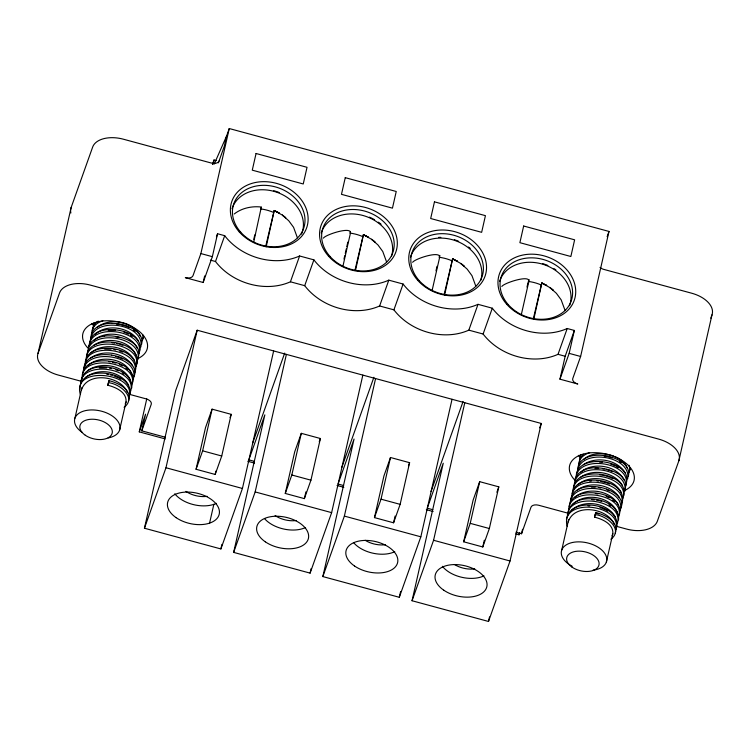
<?xml version="1.0" encoding="UTF-8"?>
<svg xmlns="http://www.w3.org/2000/svg" width="750" height="750" viewBox="0 0 750 750"><rect width="100%" height="100%" fill="white"/><g stroke="black" fill="none" stroke-linecap="round" stroke-linejoin="round"><path stroke-width="1.12" d="M501.834 286.5C503.4 283.116 532.275 273.6 528.647 282.319L521.297 314.738M87.609 351.872C90.675 328.35 142.547 336.619 138.066 359.334M574.397 483.787C577.453 460.266 629.325 468.534 624.853 491.25M80.606 383.644C81.628 359.222 137.672 368.203 130.641 391.275M567.422 514.65C570 491.391 624.272 500.372 617.419 523.191M82.406 374.531C85.069 351.075 139.753 360.197 132.441 382.978M569.184 506.447C571.847 482.991 626.541 492.112 619.228 514.894M580.069 458.381L580.444 455.709M86.259 358.228C87.966 334.181 144.028 343.481 136.116 366.572M573.038 490.144C574.744 466.097 630.806 475.397 622.894 498.488M93.863 322.931L93.834 325.631M580.65 454.847L580.622 457.547M566.438 519.375C569.653 495.75 620.072 503.484 616.912 526.397M83.391 370.959C85.359 346.706 140.606 355.613 133.322 378.938M119.559 430.238L126.047 401.887C126.919 392.156 115.659 387.169 107.766 385.238L108.994 380.644C117.816 382.809 132 389.297 128.728 400.556M570.169 502.875C572.147 478.622 627.394 487.528 620.109 510.853M606.337 562.153L612.834 533.803C613.706 524.072 602.447 519.084 594.544 517.153L595.781 512.559C604.8 514.669 619.519 521.728 615.244 533.203M91.922 332.822C91.753 326.616 97.491 322.397 102.872 320.766M578.709 464.738C578.531 458.531 584.269 454.312 589.65 452.681M89.053 345.544C91.819 321.956 145.406 330.6 139.162 353.512M575.831 477.459C578.606 453.872 632.184 462.516 625.941 485.428M83.859 368.1C85.444 355.322 101.494 353.466 111.731 355.106M570.637 500.016C572.222 487.238 588.272 485.381 598.519 487.022A24.084 14.044 9.3 0 1 606.6 489.159M85.331 361.641C89.053 338.897 140.981 347.259 135.488 370.106M572.109 493.556C575.841 470.812 627.759 479.175 622.266 502.022M86.728 355.172C90.375 332.625 143.203 341.438 136.828 363.984M573.506 487.087C577.163 464.541 629.991 473.353 623.606 495.9M81.422 390.066C87.375 370.978 120.919 375.853 127.519 392.503M568.209 521.981C574.163 502.894 607.697 507.769 614.306 524.419M143.625 335.991L142.997 338.231M630.413 467.906L629.784 470.147M93.666 323.794L93.375 327.853M74.953 418.153L81.853 387.647M561.741 550.069L568.641 519.562M81.928 381.469L58.256 375.056A26.447 15.581 12.8 0 1 38.025 353.4L71.128 207.534L92.663 147.056A26.447 15.581 12.8 0 1 123.403 139.209L211.331 163.041A6.609 3.9 12.8 0 0 219.009 161.081M107.766 385.238L108.994 380.644M165.262 438.919L139.275 431.878L146.766 398.841M165.366 437.241L141.788 430.847L145.575 414.178L139.275 431.878M213.084 164.138L214.031 159.966L216.291 160.584M216.403 236.981L217.556 233.747L224.7 235.688A55.538 44.766 19.6 0 0 299.606 255.984L313.894 259.856A55.538 44.766 19.6 0 0 388.809 280.162L403.097 284.034A55.538 44.766 19.6 0 0 478.012 304.331L492.3 308.203A55.538 44.766 19.6 0 0 567.216 328.509L574.359 330.441L565.163 356.259L559.959 379.181L577.8 384.009A6.609 3.9 12.8 0 1 572.747 378.6L580.622 356.475L609 231.441L229.256 128.541L226.631 135.909L224.269 146.334L218.391 162.844M217.556 233.747L212.353 256.669L203.156 282.488L185.316 277.65A6.609 3.9 12.8 0 0 193.003 275.691L200.878 253.566L229.256 128.541M273.647 350.934L242.428 488.466L220.894 548.944L144.441 528.225L175.65 390.694L197.184 330.216L541.247 423.459L510.037 560.991L488.494 621.459L412.041 600.741L443.25 463.209L427.238 508.2L432.844 509.719M203.156 282.488L204.647 275.934M144.441 528.225L165.975 467.747L197.184 330.216M196.059 469.266L205.519 427.594L212.081 409.153L231.197 414.337L221.738 456.009L215.175 474.45L196.059 469.266L202.631 450.834L212.081 409.153M253.763 239.391L254.784 234.872M253.688 242.222L261.272 207.338M265.734 246.225L274.209 210.488L282.488 215.194L288.778 220.791L293.578 227.334L297.394 237.759M266.175 246.788L274.237 210.506L279.15 213L274.237 210.506M215.175 474.45L215.944 471.066M209.578 523.116L213.834 504.366M220.894 548.944L221.925 544.397M362.841 375.113L331.631 512.644L310.097 573.122L233.634 552.394L264.853 414.872L248.831 459.853L254.456 461.381M233.634 552.394L255.169 491.925L286.388 354.394M285.262 493.444L294.722 451.762L301.284 433.331L320.4 438.506L310.941 480.178L304.378 498.619L285.262 493.444L291.825 475.003L301.284 433.331M343.988 259.05L344.756 255.666M345.262 253.406L346.294 248.888M346.8 246.637L347.831 242.119M342.891 266.391L350.25 233.981C353.85 225.253 324.947 234.787 323.428 238.153M354.938 270.403L363.412 234.656L371.691 239.372L377.981 244.959L382.772 251.512L386.588 261.938M355.631 269.841L363.412 234.656M304.378 498.619L305.916 491.859M310.097 573.122L311.128 568.575M452.044 399.281L420.834 536.812L399.3 597.291L322.838 576.572L354.056 439.041L338.034 484.031L343.65 485.55M322.838 576.572L344.372 516.094L375.591 378.562M374.466 517.612L383.925 475.941L390.487 457.5L409.603 462.684L400.144 504.356L393.581 522.797L374.466 517.612L381.028 499.172L390.487 457.5M436.003 270.806L437.025 266.297M432.094 290.559L439.453 258.15C442.631 249.572 414.45 258.816 412.631 262.331M444.141 294.572L452.606 258.834L460.894 263.541L467.175 269.137L471.975 275.681L475.791 286.106M444.581 295.134L452.606 258.834M393.581 522.797L395.109 516.038M399.3 597.291L400.584 591.609M412.041 600.741L433.575 540.272L464.784 402.741M463.669 541.791L473.128 500.109L479.691 481.669L498.806 486.853L489.347 528.525L482.784 546.966L463.669 541.791L470.231 523.35L479.691 481.669M526.997 287.081L528.019 282.572M533.334 318.75L541.809 283.003L550.097 287.719L556.378 293.306L561.178 299.859L564.994 310.275M533.784 319.303L541.809 283.003M482.784 546.966L484.312 540.206M488.494 621.459L489.534 616.922M515.625 533.869L519.009 534.788L519.525 532.509M515.916 532.238L521.531 533.756L522.544 529.312M559.959 379.181L569.156 353.363L574.359 330.441M594.544 517.153L595.781 512.559M616.453 526.322L626.597 529.069A26.447 15.581 12.8 0 0 657.337 521.231L678.872 460.753L711.975 314.887A26.447 15.581 12.8 0 0 691.744 293.231L603.816 269.4A6.609 3.9 12.8 0 1 600.028 267.431M576.366 474.216C580.35 451.762 635.391 461.484 625.8 484.406M141.609 344.325C144.394 332.372 129.769 326.1 120.347 324.113A24.084 14.25 9.3 0 0 111.984 323.372M628.387 476.241C631.172 464.288 616.556 458.016 607.134 456.028M140.85 347.025C145.219 323.719 93.234 315.703 90.609 339.666M627.638 478.941C631.997 455.634 580.012 447.619 577.388 471.581M131.728 388.041C134.325 364.781 81.384 357.281 81.328 382.828M618.516 519.956C621.112 496.697 568.162 489.197 568.116 514.744M38.025 353.4L59.559 292.922A26.447 15.581 12.8 0 1 90.3 285.084L658.641 439.097A26.447 15.581 12.8 0 1 678.872 460.753M212.466 164.362L214.031 159.966M141.788 430.847L151.247 404.297A6.609 3.9 12.8 0 0 146.184 398.888L130.406 394.603M210.403 260.119L215.503 261.497L224.7 235.688M260.934 208.181L260.672 208.922A37.819 30.478 19.6 0 1 273.422 212.372M230.044 417.591L231.197 414.337M215.503 261.497A55.538 44.766 19.6 0 0 290.419 281.803L299.606 255.984M290.419 281.803L304.706 285.675L313.894 259.856M252.619 443.184L284.691 353.1M319.247 441.759L320.4 438.506M304.706 285.675A55.538 44.766 19.6 0 0 379.622 305.972L388.809 280.162M379.622 305.972L393.909 309.844L403.097 284.034M341.812 467.362L373.894 377.278M408.441 465.938L409.603 462.684M393.909 309.844A55.538 44.766 19.6 0 0 468.825 330.15L478.012 304.331M468.825 330.15L483.113 334.022L492.3 308.203M431.016 491.531L463.097 401.447M496.875 492.272L498.806 486.853M483.113 334.022A55.538 44.766 19.6 0 0 558.019 354.319L567.216 328.509M607.125 236.709L609 231.441M539.681 427.856L541.247 423.459M519.009 534.788L519.75 532.706M521.531 533.756L530.991 507.206A6.609 3.9 12.8 0 1 538.669 505.247L567.975 513.188M710.803 318.188L711.975 314.887M350.259 232.031L349.875 233.091A37.819 30.478 19.6 0 1 362.616 236.55M130.125 394.481C133.744 371.053 79.322 363.403 79.95 389.306M125.231 403.856L126.047 401.887M612.019 535.772L612.834 533.803M214.2 164.119L226.631 135.909M142.256 340.837L143.072 338.616L142.922 334.988M629.044 472.753L629.981 469.35L629.053 465.244M133.763 376.903C138.722 367.519 127.472 359.887 119.85 357.216M620.55 508.819C625.509 499.434 614.259 491.803 606.638 489.131M616.059 529.387C622.566 504.131 559.837 496.903 567.094 526.153M134.756 372.778C142.2 348.919 84.309 340.106 85.003 366M621.534 504.694C628.978 480.834 571.097 472.022 571.781 497.916M137.7 358.575C145.303 341.541 116.259 334.181 104.419 336.141M624.478 490.491C632.081 473.456 603.047 466.097 591.206 468.056A24.075 14.709 9.8 0 0 584.044 469.988M139.012 352.491C149.016 329.081 90.272 319.247 89.625 344.109M131.644 385.406C141.075 361.978 80.381 352.425 82.153 378.684M618.431 517.322C627.506 494.353 569.888 484.65 568.744 509.203M615.956 528.141L616.631 527.128M128.559 398.494C139.509 373.219 71.559 364.453 80.306 394.237M572.634 504.647C584.194 492.094 610.519 496.275 617.166 512.072M95.297 334.106C107.306 323.372 130.162 327.188 138.403 340.922M583.294 454.209L579.909 458.7L579.281 464.016M85.8 377.381C98.128 367.294 120.975 371.044 128.672 385.228M571.931 509.925C584.025 498.956 607.631 502.762 615.45 517.144M88.116 365.363C100.397 354.3 126.9 358.387 131.916 375.075M574.894 497.278C587.091 486.497 610.697 490.294 618.337 504.797M91.078 352.716C103.359 342.131 126.975 345.909 134.447 360.544M577.856 484.631C590.147 474.047 613.753 477.825 621.225 492.459M94.041 340.069C106.416 329.681 130.041 333.441 137.325 348.206M580.828 471.984C593.203 461.597 616.819 465.356 624.113 480.122M97.013 327.422C109.472 317.222 133.106 320.972 140.203 335.859M583.8 459.337C591.816 452.053 604.125 452.794 613.734 456.122M234.225 213.984C241.837 208.003 251.972 205.931 261.469 207.037M439.903 255.403L439.078 257.269A37.819 30.478 19.6 0 1 451.819 260.719M529.069 279.553L528.281 281.438A37.819 30.478 19.6 0 1 541.022 284.897M87.553 370.716C100.247 361.163 123.956 364.856 130.388 380.156M90.534 358.069C103.05 348.947 124.228 352.406 132.591 365.606M577.322 489.984C589.828 480.862 611.016 484.322 619.378 497.522M93.525 345.431C106.331 336.262 130.106 339.938 136.116 355.472M580.303 477.347C592.884 468.412 614.072 471.853 622.284 485.175M583.294 464.709C595.941 455.953 617.137 459.384 625.191 472.838M98.25 321.094C94.388 323.259 91.837 327.609 92.494 332.1M124.097 407.316C137.259 397.425 119.306 383.597 108.525 382.725M610.884 539.231C624.038 529.341 606.084 515.513 595.312 514.641M584.016 469.959L578.587 473.419L575.447 478.031A24.094 15.141 12.9 0 0 574.875 480.637M589.669 481.134L591.422 480.891M99.328 367.884L106.688 367.847M111.966 323.325C103.022 323.119 89.991 327.488 91.097 338.569M108.178 330.291L115.575 330.328M104.634 348.975L111.131 349.097M594.984 468.347L598.688 468.319M591.459 487.059L595.181 487.116M587.944 505.8L589.809 505.866M599.55 462.084L602.362 462.244M596.981 480.938L598.856 481.078M591.591 499.575L594.412 499.847M116.428 324.056L119.25 324.375M604.153 456.075L606.028 456.291M111.984 342.759L114.797 343.134M106.772 374.269L108.647 374.522M599.709 474.797L602.522 475.181M108.478 361.584L110.353 361.875M595.266 493.5L598.078 493.931M113.934 349.491L115.8 349.819M600.722 481.406L606.197 482.728M115.659 336.769L119.372 337.481M109.5 368.203L111.356 368.559M602.447 468.684L604.303 469.041M596.278 500.119L599.062 500.653M121.097 324.769L122.944 325.172M607.875 456.684L609.722 457.087M598.941 487.547L600.788 487.941M116.653 343.481L118.491 343.903M603.441 475.387L605.278 475.819M110.475 374.953L112.312 375.375M112.228 362.156L115.866 363.084M200.878 253.566L212.353 256.669M569.156 353.363L580.622 356.475M558.019 354.319L565.163 356.259M247.772 461.278L254.55 463.116M337.05 485.475L343.837 487.312M426.337 509.672L433.116 511.509M202.631 450.834L221.738 456.009M291.825 475.003L310.941 480.178M381.028 499.172L400.144 504.356M470.231 523.35L489.347 528.525M165.975 467.747L242.428 488.466M255.169 491.925L331.631 512.644M344.372 516.094L420.834 536.812M433.575 540.272L510.037 560.991M595.491 512.991L599.1 513.984M606.159 469.397L609.731 470.456M599.963 500.925L601.744 501.45M610.613 457.369L612.375 457.922M123.825 325.453L125.588 326.006M115.847 356.428L118.5 357.272M606.188 476.034L609.675 477.225M119.409 344.119L122.897 345.309M599.972 507.591L601.716 508.181M114.056 375.975L118.209 377.672M610.603 464.053L612.328 464.681M123.825 332.147L125.541 332.766M607.041 483.056L609.581 484.031M119.409 350.812L122.803 352.116M610.566 470.803L612.234 471.488M115.856 369.797L118.359 370.828M606.984 489.816L609.441 490.884M126.478 326.288L128.934 327.356M119.381 357.553L122.653 358.969M614.569 456.488C619.781 458.625 625.237 462.103 626.991 467.775M610.481 477.591L612.891 478.697M602.587 508.481L604.997 509.587M613.181 464.991L615.281 466.012M606.094 496.247L609.244 497.784M126.403 333.075L128.503 334.097M119.306 364.331L122.456 365.869M605.803 509.953L607.706 511.106M119.016 378.047L120.919 379.191M616.331 466.528L618.188 467.7M130.481 335.203L132.328 336.375M608.981 504.713L610.725 505.95M122.203 372.797L123.937 374.034M619.472 461.306L621.15 462.572M133.528 330.019L135.206 331.284M612.797 500.203L614.353 501.506M126.009 368.287L127.566 369.591M577.875 470.484C576.769 459.403 589.809 455.034 598.753 455.241A24.084 14.25 9.3 0 1 607.116 456.075M82.125 432.347A23.137 13.641 12.8 0 1 82.116 411.637A23.137 13.641 12.8 0 1 115.903 418.95A23.137 13.641 12.8 0 1 108.066 437.963M104.447 336.188A24.075 14.709 9.8 0 0 97.256 338.072L91.8 341.503L88.659 346.116A24.094 15.141 12.9 0 0 88.294 347.4M111.731 355.144A24.084 14.044 9.3 0 1 119.822 357.253M572.091 566.175A23.137 13.641 12.8 0 1 567.469 544.191A23.137 13.641 12.8 0 1 602.681 550.866A23.137 13.641 12.8 0 1 593.062 570.15M575.475 480.797A33.056 19.481 12.8 0 1 581.653 454.566A33.056 19.481 12.8 0 1 626.438 463.659A33.056 19.481 12.8 0 1 624.169 490.678M87.891 348.047A33.056 19.481 12.8 0 1 95.625 322.416A33.056 19.481 12.8 0 1 139.969 332.006A33.056 19.481 12.8 0 1 137.391 358.762M542.428 263.531A39.675 31.969 19.6 0 1 547.847 265.491M553.969 268.641A39.675 31.969 19.6 0 1 555.881 269.878M499.622 281.316A37.031 29.841 19.6 0 1 544.453 264.778A37.031 29.841 19.6 0 1 569.541 305.663M483.966 575.859A26.447 15.581 12.8 0 1 442.397 566.306M474.731 568.866A19.837 11.691 12.8 0 1 454.378 564.459M438.619 237.384A39.675 31.969 19.6 0 1 440.85 237.384M454.322 239.7A39.675 31.969 19.6 0 1 458.644 241.322M468.525 247.022A39.675 31.969 19.6 0 1 470.278 248.409M410.419 257.147A37.031 29.841 19.6 0 1 454.641 240.394A37.031 29.841 19.6 0 1 480.684 280.509M394.762 551.691A26.447 15.581 12.8 0 1 353.756 542.812M385.528 544.697A19.837 11.691 12.8 0 1 365.175 540.291M369.45 217.144A39.675 31.969 19.6 0 1 374.587 219.722M378.403 222.178A39.675 31.969 19.6 0 1 381.084 224.241M321.216 232.969A37.031 29.841 19.6 0 1 365.438 216.225A37.031 29.841 19.6 0 1 391.481 256.331M305.569 527.512A26.447 15.581 12.8 0 1 264.553 518.634M296.325 520.519A19.837 11.691 12.8 0 1 275.1 515.55M273.712 190.697A39.675 31.969 19.6 0 1 279.188 192.534M232.012 208.8A37.031 29.841 19.6 0 1 277.462 192.478A37.031 29.841 19.6 0 1 301.556 234.122M216.366 503.344A26.447 15.581 12.8 0 1 174.787 493.781M207.131 496.35A19.837 11.691 12.8 0 1 185.906 491.372M580.678 457.875A33.056 19.481 12.8 0 1 578.419 455.353M93.9 325.959A33.056 19.481 12.8 0 1 91.631 323.438M70.866 212.991A26.447 15.581 12.8 0 1 71.128 207.534M256.059 153.497L252.272 170.166L303.244 183.975L307.031 167.306L256.059 153.497M345.262 177.666L341.475 194.334L392.447 208.153L396.234 191.484L345.262 177.666M434.456 201.844L430.678 218.513L481.65 232.322L485.428 215.653L434.456 201.844M523.659 226.013L519.881 242.681L570.853 256.5L574.631 239.822L523.659 226.013M546.112 285.188L541.847 283.022L546.75 285.516L546.112 285.188M456.909 261.009L452.644 258.853L457.547 261.347L456.909 261.009M367.716 236.841L363.441 234.675L368.344 237.169L367.716 236.841M553.266 290.278L550.097 287.719L553.266 290.278M464.072 266.1L460.894 263.541L464.072 266.1M374.869 241.931L371.691 239.372L374.869 241.931M285.666 217.753L282.488 215.194L285.666 217.753M85.266 435.225A16.528 9.741 12.8 0 0 112.003 433.716A16.528 9.741 12.8 0 0 90.956 419.259A16.528 9.741 12.8 0 0 85.266 435.225M572.053 567.141A16.528 9.741 12.8 0 0 598.791 565.631A16.528 9.741 12.8 0 0 577.734 551.175A16.528 9.741 12.8 0 0 572.053 567.141M508.322 304.706A37.031 29.841 19.6 0 0 570.309 303.159A37.031 29.841 19.6 0 0 530.344 257.85A37.031 29.841 19.6 0 0 508.322 304.706M506.841 304.387A39.675 31.969 19.6 0 0 573.263 302.728A39.675 31.969 19.6 0 0 530.438 254.184A39.675 31.969 19.6 0 0 506.841 304.387M443.747 590.184A26.447 15.581 12.8 0 0 486.525 587.775A26.447 15.581 12.8 0 0 452.841 564.637A26.447 15.581 12.8 0 0 443.747 590.184M419.119 280.538A37.031 29.841 19.6 0 0 481.116 278.991A37.031 29.841 19.6 0 0 441.141 233.681A37.031 29.841 19.6 0 0 419.119 280.538M417.638 280.209A39.675 31.969 19.6 0 0 484.069 278.559A39.675 31.969 19.6 0 0 441.244 230.006A39.675 31.969 19.6 0 0 417.638 280.209M354.544 566.016A26.447 15.581 12.8 0 0 397.322 563.597A26.447 15.581 12.8 0 0 363.637 540.469A26.447 15.581 12.8 0 0 354.544 566.016M329.916 256.359A37.031 29.841 19.6 0 0 391.913 254.812A37.031 29.841 19.6 0 0 351.938 209.503A37.031 29.841 19.6 0 0 329.916 256.359M328.444 256.041A39.675 31.969 19.6 0 0 394.866 254.381A39.675 31.969 19.6 0 0 352.041 205.838A39.675 31.969 19.6 0 0 328.444 256.041M265.341 541.838A26.447 15.581 12.8 0 0 308.119 539.428A26.447 15.581 12.8 0 0 274.444 516.291A26.447 15.581 12.8 0 0 265.341 541.838M240.712 232.191A37.031 29.841 19.6 0 0 302.709 230.644A37.031 29.841 19.6 0 0 262.744 185.334A37.031 29.841 19.6 0 0 240.712 232.191M239.241 231.862A39.675 31.969 19.6 0 0 305.663 230.213A39.675 31.969 19.6 0 0 262.838 181.669A39.675 31.969 19.6 0 0 239.241 231.862M176.137 517.669A26.447 15.581 12.8 0 0 218.916 515.25A26.447 15.581 12.8 0 0 185.241 492.122A26.447 15.581 12.8 0 0 176.137 517.669"/></g></svg>
